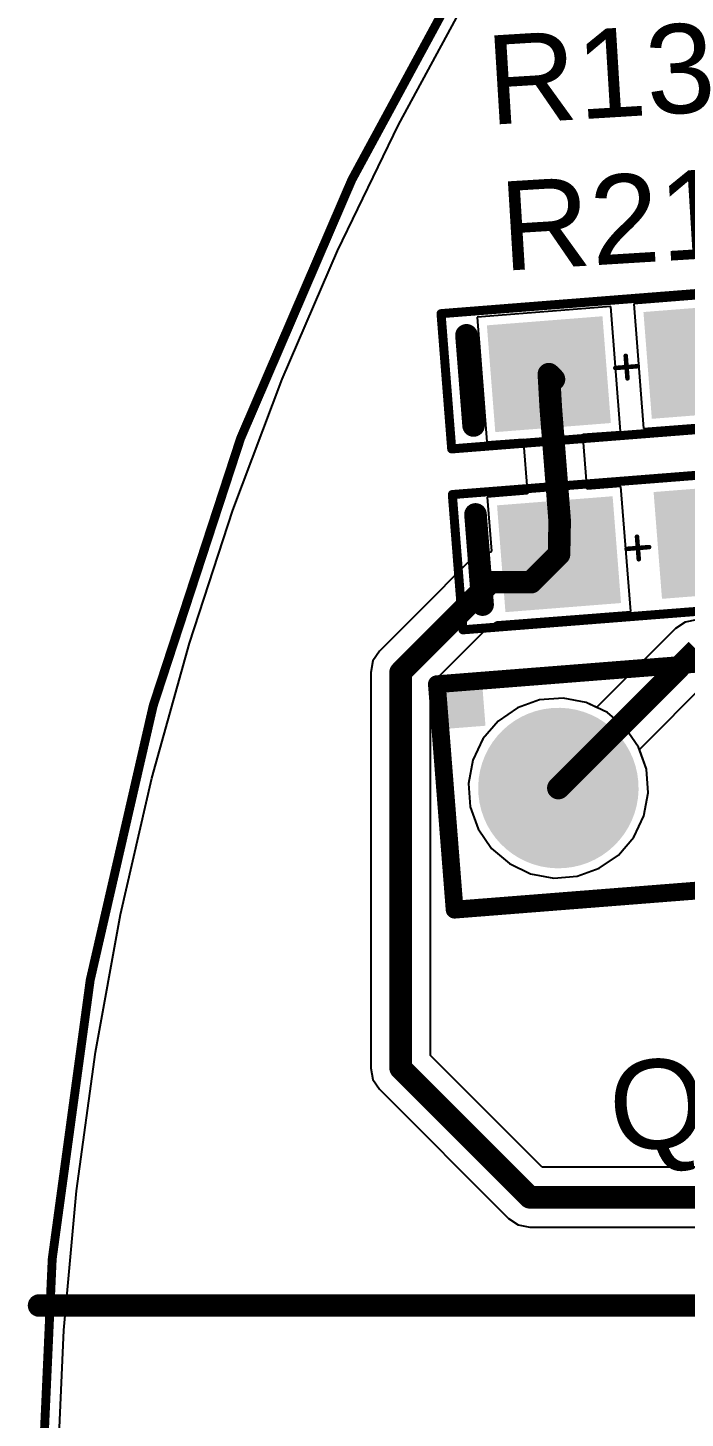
# Model space of a CAD drawing. Header units: millimetres. Extents: x -1.58 to 1.58, y -1.38 to 3.35.
# Drawn here: x -1.58 to -1.289, y 2.095 to 2.71 of the extents above; entities that cross this region are included whole.
import ezdxf

# ---------------------------------------------------------------- set-up
doc = ezdxf.new("R2010")
doc.units = ezdxf.units.MM
doc.header["$MEASUREMENT"] = 0
for name, color, linetype in [('BottomLayer', 5, 'Continuous'), ('BottomSolder', 6, 'Continuous'), ('Mechanical1', 6, 'Continuous'), ('Mechanical15', 56, 'Continuous'), ('MultiLayer', 9, 'Continuous'), ('PadHoleLayer', 156, 'Continuous'), ('TopLayer', 1, 'Continuous'), ('TopOverlay', 2, 'Continuous'), ('TopPaste', 8, 'Continuous'), ('TopSolder', 216, 'Continuous')]:
    doc.layers.add(name, color=color, linetype=linetype)
doc.styles.add('Arial', font='arial.ttf', dxfattribs={"height": 0.2})

# ---------------------------------------------------------------- blocks, each defined once
blk = doc.blocks.new('RESISTOR_0603_37')
at = {"layer": 'TopLayer'}
for points in [[(-0.05618115, -0.02011805), (-0.05618115, 0.01925205), (-0.01287405, 0.01925205), (-0.01287405, -0.02011805)], [(0.01334645, -0.01968505), (0.01334645, 0.01968505), (0.05665355, 0.01968505), (0.05665355, -0.01968505)]]:
    blk.add_hatch(color=1, dxfattribs=at).paths.add_polyline_path(points)
at = {"layer": 'TopPaste'}
for points in [[(-0.05618115, -0.02011805), (-0.05618115, 0.01925205), (-0.01287405, 0.01925205), (-0.01287405, -0.02011805)], [(0.01334645, -0.01968505), (0.01334645, 0.01968505), (0.05665355, 0.01968505), (0.05665355, -0.01968505)]]:
    blk.add_hatch(color=8, dxfattribs=at).paths.add_polyline_path(points)
at = {"layer": 'TopSolder'}
for points in [[(-0.06018115, -0.02411805), (-0.06018115, 0.02325205), (-0.00887405, 0.02325205), (-0.00887405, -0.02411805)], [(0.00934645, -0.02368505), (0.00934645, 0.02368505), (0.06065355, 0.02368505), (0.06065355, -0.02368505)]]:
    blk.add_hatch(color=216, dxfattribs=at).paths.add_polyline_path(points)
at = {"layer": 'Mechanical15', "const_width": 0.004}
for points in [[(-0.08, -0.03), (-0.08, 0.03)], [(0.08, 0.03), (-0.08, 0.03)], [(0.08, -0.03), (0.08, 0.03)], [(0.08, -0.03), (-0.08, -0.03)]]:
    blk.add_lwpolyline(points, dxfattribs=at)
at = {"layer": 'Mechanical15', "const_width": 0.002}
for points in [[(-0.081, 0.03, 1), (-0.079, 0.03, 1)], [(-0.081, 0.03, 1), (-0.079, 0.03, 1)], [(0.079, 0.03, 1), (0.081, 0.03, 1)], [(0.079, 0.03, 1), (0.081, 0.03, 1)], [(-0.081, -0.03, 1), (-0.079, -0.03, 1)], [(-0.081, -0.03, 1), (-0.079, -0.03, 1)], [(0.079, -0.03, 1), (0.081, -0.03, 1)], [(0.079, -0.03, 1), (0.081, -0.03, 1)]]:
    blk.add_lwpolyline(points, format="xyb", close=True, dxfattribs=at)
at = {"layer": 'TopOverlay'}
for points, const_width in [([(-0.0695276, -0.0204331), (-0.0695276, 0.0195669)], 0.01), ([(0.0704724, -0.0204331), (0.0704724, 0.0195669)], 0.01), ([(0.005, 0), (-0.005, 0)], 0.002), ([(0, -0.005), (0, 0.005)], 0.002)]:
    blk.add_lwpolyline(points, dxfattribs=dict(at, const_width=const_width))
for points, const_width in [([(-0.0720276, 0.0195669, 1), (-0.0670276, 0.0195669, 1)], 0.005), ([(0.0679724, 0.0195669, 1), (0.0729724, 0.0195669, 1)], 0.005), ([(-0.0055, 0, 1), (-0.0045, 0, 1)], 0.001), ([(-0.0005, 0.005, 1), (0.0005, 0.005, 1)], 0.001), ([(0.0045, 0, 1), (0.0055, 0, 1)], 0.001), ([(-0.0005, -0.005, 1), (0.0005, -0.005, 1)], 0.001), ([(-0.0720276, -0.0204331, 1), (-0.0670276, -0.0204331, 1)], 0.005), ([(0.0679724, -0.0204331, 1), (0.0729724, -0.0204331, 1)], 0.005)]:
    blk.add_lwpolyline(points, format="xyb", close=True, dxfattribs=dict(at, const_width=const_width))
blk = doc.blocks.new('RESISTOR_0603_45')
at = {"layer": 'TopLayer'}
for points in [[(-0.05618115, -0.02011805), (-0.05618115, 0.01925205), (-0.01287405, 0.01925205), (-0.01287405, -0.02011805)], [(0.01334645, -0.01968505), (0.01334645, 0.01968505), (0.05665355, 0.01968505), (0.05665355, -0.01968505)]]:
    blk.add_hatch(color=1, dxfattribs=at).paths.add_polyline_path(points)
at = {"layer": 'TopPaste'}
for points in [[(-0.05618115, -0.02011805), (-0.05618115, 0.01925205), (-0.01287405, 0.01925205), (-0.01287405, -0.02011805)], [(0.01334645, -0.01968505), (0.01334645, 0.01968505), (0.05665355, 0.01968505), (0.05665355, -0.01968505)]]:
    blk.add_hatch(color=8, dxfattribs=at).paths.add_polyline_path(points)
at = {"layer": 'TopSolder'}
for points in [[(-0.06018115, -0.02411805), (-0.06018115, 0.02325205), (-0.00887405, 0.02325205), (-0.00887405, -0.02411805)], [(0.00934645, -0.02368505), (0.00934645, 0.02368505), (0.06065355, 0.02368505), (0.06065355, -0.02368505)]]:
    blk.add_hatch(color=216, dxfattribs=at).paths.add_polyline_path(points)
at = {"layer": 'Mechanical15', "const_width": 0.004}
for points in [[(-0.08, 0.03), (-0.08, -0.03)], [(-0.08, 0.03), (0.08, 0.03)], [(0.08, 0.03), (0.08, -0.03)], [(-0.08, -0.03), (0.08, -0.03)]]:
    blk.add_lwpolyline(points, dxfattribs=at)
at = {"layer": 'Mechanical15', "const_width": 0.002}
for points in [[(-0.081, 0.03, 1), (-0.079, 0.03, 1)], [(-0.081, 0.03, 1), (-0.079, 0.03, 1)], [(0.079, 0.03, 1), (0.081, 0.03, 1)], [(0.079, 0.03, 1), (0.081, 0.03, 1)], [(-0.081, -0.03, 1), (-0.079, -0.03, 1)], [(-0.081, -0.03, 1), (-0.079, -0.03, 1)], [(0.079, -0.03, 1), (0.081, -0.03, 1)], [(0.079, -0.03, 1), (0.081, -0.03, 1)]]:
    blk.add_lwpolyline(points, format="xyb", close=True, dxfattribs=at)
at = {"layer": 'TopOverlay'}
for points, const_width in [([(-0.0695276, 0.0195669), (-0.0695276, -0.0204331)], 0.01), ([(0.0704724, 0.0195669), (0.0704724, -0.0204331)], 0.01), ([(-0.005, 0), (0.005, 0)], 0.002), ([(0, 0.005), (0, -0.005)], 0.002)]:
    blk.add_lwpolyline(points, dxfattribs=dict(at, const_width=const_width))
for points, const_width in [([(-0.0720276, 0.0195669, 1), (-0.0670276, 0.0195669, 1)], 0.005), ([(0.0679724, 0.0195669, 1), (0.0729724, 0.0195669, 1)], 0.005), ([(-0.0055, 0, 1), (-0.0045, 0, 1)], 0.001), ([(-0.0005, 0.005, 1), (0.0005, 0.005, 1)], 0.001), ([(0.0045, 0, 1), (0.0055, 0, 1)], 0.001), ([(-0.0005, -0.005, 1), (0.0005, -0.005, 1)], 0.001), ([(-0.0720276, -0.0204331, 1), (-0.0670276, -0.0204331, 1)], 0.005), ([(0.0679724, -0.0204331, 1), (0.0729724, -0.0204331, 1)], 0.005)]:
    blk.add_lwpolyline(points, format="xyb", close=True, dxfattribs=dict(at, const_width=const_width))
blk = doc.blocks.new('SFH_4550_79')
at = {"layer": 'BottomLayer'}
h = blk.add_hatch(color=5, dxfattribs=at)
edge = h.paths.add_edge_path()
edge.add_arc((-0.1, 0), 0.031496, 0, 360)
h = blk.add_hatch(color=5, dxfattribs=at)
edge = h.paths.add_edge_path()
edge.add_arc((0, 0), 0.031496, 0, 360)
at = {"layer": 'BottomSolder'}
h = blk.add_hatch(color=6, dxfattribs=at)
edge = h.paths.add_edge_path()
edge.add_arc((-0.1, 0), 0.035496, 0, 360)
h = blk.add_hatch(color=6, dxfattribs=at)
edge = h.paths.add_edge_path()
edge.add_arc((0, 0), 0.035496, 0, 360)
at = {"layer": 'MultiLayer'}
h = blk.add_hatch(color=9, dxfattribs=at)
edge = h.paths.add_edge_path()
edge.add_arc((-0.1, 0), 0.031496, 0, 360)
h = blk.add_hatch(color=9, dxfattribs=at)
edge = h.paths.add_edge_path()
edge.add_arc((0, 0), 0.031496, 0, 360)
at = {"layer": 'PadHoleLayer'}
h = blk.add_hatch(color=156, dxfattribs=at)
edge = h.paths.add_edge_path()
edge.add_arc((-0.1, 0), 0.019685, 0, 360)
h = blk.add_hatch(color=156, dxfattribs=at)
edge = h.paths.add_edge_path()
edge.add_arc((0, 0), 0.019685, 0, 360)
at = {"layer": 'TopLayer'}
h = blk.add_hatch(color=1, dxfattribs=at)
edge = h.paths.add_edge_path()
edge.add_arc((-0.1, 0), 0.031496, 0, 360)
h = blk.add_hatch(color=1, dxfattribs=at)
edge = h.paths.add_edge_path()
edge.add_arc((0, 0), 0.031496, 0, 360)
at = {"layer": 'TopOverlay'}
blk.add_hatch(color=2, dxfattribs=at).paths.add_polyline_path([(-0.15, 0.0300001), (-0.13, 0.0300001), (-0.13, 0.0500001), (-0.15, 0.0500001)])
at = {"layer": 'TopSolder'}
h = blk.add_hatch(color=216, dxfattribs=at)
edge = h.paths.add_edge_path()
edge.add_arc((-0.1, 0), 0.035496, 0, 360)
h = blk.add_hatch(color=216, dxfattribs=at)
edge = h.paths.add_edge_path()
edge.add_arc((0, 0), 0.035496, 0, 360)
at = {"layer": 'TopOverlay', "const_width": 0.007874}
for points in [[(-0.1499999, 0.05), (-0.1500001, -0.0500001)], [(-0.1499999, 0.05), (0.05, 0.05)], [(0.05, 0.05), (0.05, -0.05)], [(-0.1500001, -0.0500001), (0.05, -0.05)]]:
    blk.add_lwpolyline(points, dxfattribs=at)
at = {"layer": 'TopOverlay', "const_width": 0.003937}
for points in [[(-0.1519684, 0.05, 1), (-0.1480314, 0.05, 1)], [(-0.1519684, 0.05, 1), (-0.1480314, 0.05, 1)], [(0.0480315, 0.05, 1), (0.0519685, 0.05, 1)], [(0.0480315, 0.05, 1), (0.0519685, 0.05, 1)], [(-0.1519686, -0.0500001, 1), (-0.1480316, -0.0500001, 1)], [(-0.1519686, -0.0500001, 1), (-0.1480316, -0.0500001, 1)], [(0.0480315, -0.05, 1), (0.0519685, -0.05, 1)], [(0.0480315, -0.05, 1), (0.0519685, -0.05, 1)]]:
    blk.add_lwpolyline(points, format="xyb", close=True, dxfattribs=at)

msp = doc.modelspace()

# ---------------------------------------------------------------- linework, layer by layer
at = {"layer": 'BottomLayer'}
for p, q in [((-1.4158674, 2.6671446), (-1.3863643, 2.7215526)), ((-1.4428832, 2.6114611), (-1.4158674, 2.6671446)), ((-1.4673568, 2.5546147), (-1.4428832, 2.6114611)), ((-1.4892389, 2.4967204), (-1.4673568, 2.5546147)), ((-1.5084836, 2.4378986), (-1.4892389, 2.4967204)), ((-1.5250534, 2.3782661), (-1.5084836, 2.4378986)), ((-1.3534666, 2.4128001), (-1.3632696, 2.4093286)), ((-1.3430992, 2.413616), (-1.3534666, 2.4128001)), ((-1.3328738, 2.4117208), (-1.3430992, 2.413616)), ((-1.3234874, 2.4072438), (-1.3328738, 2.4117208)), ((-1.3632696, 2.4093286), (-1.3718401, 2.4034384)), ((-1.3155795, 2.4004898), (-1.3234874, 2.4072438)), ((-1.3718401, 2.4034384), (-1.3785941, 2.3955305)), ((-1.3096893, 2.3919193), (-1.3155795, 2.4004898)), ((-1.3785941, 2.3955305), (-1.3830711, 2.3861441)), ((-1.3062178, 2.3821163), (-1.3096893, 2.3919193)), ((-1.3830711, 2.3861441), (-1.3849663, 2.3759187)), ((-1.3054019, 2.3717489), (-1.3062178, 2.3821163)), ((-1.5389134, 2.3179457), (-1.5250534, 2.3782661)), ((-1.3849663, 2.3759187), (-1.3841504, 2.3655513)), ((-1.3072971, 2.3615235), (-1.3054019, 2.3717489)), ((-1.3841504, 2.3655513), (-1.3806789, 2.3557483)), ((-1.3117741, 2.3521371), (-1.3072971, 2.3615235)), ((-1.3806789, 2.3557483), (-1.3747887, 2.3471778)), ((-1.3185281, 2.3442292), (-1.3117741, 2.3521371)), ((-1.3747887, 2.3471778), (-1.3668808, 2.3404238)), ((-1.3270986, 2.338339), (-1.3185281, 2.3442292)), ((-1.3668808, 2.3404238), (-1.3574944, 2.3359468)), ((-1.3369016, 2.3348675), (-1.3270986, 2.338339)), ((-1.3574944, 2.3359468), (-1.347269, 2.3340516)), ((-1.347269, 2.3340516), (-1.3369016, 2.3348675)), ((-1.5500354, 2.2570625), (-1.5389134, 2.3179457)), ((-1.5583967, 2.1957393), (-1.5500354, 2.2570625)), ((-1.5639805, 2.1340984), (-1.5583967, 2.1957393)), ((-1.5667753, 2.0722717), (-1.5639805, 2.1340984))]:
    msp.add_line(p, q, dxfattribs=at)
at = {"layer": 'Mechanical1', "const_width": 0.003937}
msp.add_lwpolyline([(-1.5748031, 2.0413259, -0.1826758136817309), (-1.2303149, 2.952756)], format="xyb", dxfattribs=at)
at = {"layer": 'Mechanical15', "const_width": 0.01}
msp.add_lwpolyline([(-1.575, 2.145), (-0.925, 2.145)], dxfattribs=at)
at = {"layer": 'Mechanical15', "const_width": 0.005}
msp.add_lwpolyline([(-1.5775, 2.145, 1), (-1.5725, 2.145, 1)], format="xyb", close=True, dxfattribs=at)
at = {"layer": 'TopLayer'}
for p, q in [((-1.4158674, 2.6671446), (-1.3863643, 2.7215526)), ((-1.4428832, 2.6114611), (-1.4158674, 2.6671446)), ((-1.4673568, 2.5546147), (-1.4428832, 2.6114611)), ((-1.2683489, 2.5914421), (-1.3118421, 2.5880192)), ((-1.3219973, 2.5867855), (-1.3811214, 2.5821324)), ((-1.317653, 2.5315862), (-1.3219973, 2.5867855)), ((-1.3118421, 2.5880192), (-1.3074978, 2.5328199)), ((-1.3811214, 2.5821324), (-1.3767771, 2.5269331)), ((-1.4892389, 2.4967204), (-1.4673568, 2.5546147)), ((-1.3074978, 2.5328199), (-1.2483737, 2.537473)), ((-1.3767771, 2.5269331), (-1.3607531, 2.5281942)), ((-1.3607531, 2.5281942), (-1.3588433, 2.5039265)), ((-1.3343255, 2.5302741), (-1.317653, 2.5315862)), ((-1.3324157, 2.5060064), (-1.3343255, 2.5302741)), ((-1.3588433, 2.5039265), (-1.3766263, 2.502527)), ((-1.3766263, 2.502527), (-1.3747389, 2.4785459)), ((-1.3175022, 2.5071801), (-1.3324157, 2.5060064)), ((-1.3131579, 2.4519808), (-1.3175022, 2.5071801)), ((-1.5084836, 2.4378986), (-1.4892389, 2.4967204)), ((-1.3751086, 2.4781461), (-1.3801808, 2.4771372)), ((-1.3747389, 2.4785459), (-1.3751086, 2.4781461)), ((-1.384481, 2.4742639), (-1.406327, 2.4524179)), ((-1.3801808, 2.4771372), (-1.384481, 2.4742639)), ((-1.4063273, 2.4524177), (-1.4243725, 2.4343725)), ((-1.406327, 2.4524179), (-1.4063273, 2.4524177)), ((-1.376301, 2.4449539), (-1.3722819, 2.4473275)), ((-1.3722819, 2.4473276), (-1.3722818, 2.4473277)), ((-1.3722819, 2.4473275), (-1.3722819, 2.4473276)), ((-1.3722818, 2.4473277), (-1.3131579, 2.4519808)), ((-1.2890902, 2.4472458), (-1.2933904, 2.4443725)), ((-1.2840179, 2.4482547), (-1.2890902, 2.4472458)), ((-1.3875822, 2.4336727), (-1.376301, 2.4449539)), ((-1.2933904, 2.4443725), (-1.3282483, 2.4095146)), ((-1.5250534, 2.3782661), (-1.5084836, 2.4378986)), ((-1.4272457, 2.4300724), (-1.4282547, 2.425)), ((-1.4243725, 2.4343725), (-1.4272457, 2.4300724)), ((-1.4017453, 2.4195097), (-1.3875825, 2.4336725)), ((-1.3875825, 2.4336725), (-1.3875822, 2.4336727)), ((-1.4282547, 2.425), (-1.4282547, 2.25)), ((-1.4017453, 2.2554903), (-1.4017453, 2.4195097)), ((-1.30934, 2.3909329), (-1.2785276, 2.4217453)), ((-1.3534666, 2.4128001), (-1.3632696, 2.4093286)), ((-1.3430992, 2.413616), (-1.3534666, 2.4128001)), ((-1.3328738, 2.4117208), (-1.3430992, 2.413616)), ((-1.3282483, 2.4095146), (-1.3328738, 2.4117208)), ((-1.3632696, 2.4093286), (-1.3718401, 2.4034384)), ((-1.3718401, 2.4034384), (-1.3785941, 2.3955305)), ((-1.3785941, 2.3955305), (-1.3830711, 2.3861441)), ((-1.3830711, 2.3861441), (-1.3849663, 2.3759187)), ((-1.3062178, 2.3821163), (-1.30934, 2.3909329)), ((-1.3054019, 2.3717489), (-1.3062178, 2.3821163)), ((-1.5389134, 2.3179457), (-1.5250534, 2.3782661)), ((-1.3849663, 2.3759187), (-1.3841504, 2.3655513)), ((-1.3072971, 2.3615235), (-1.3054019, 2.3717489)), ((-1.3841504, 2.3655513), (-1.3806789, 2.3557483)), ((-1.3117741, 2.3521371), (-1.3072971, 2.3615235)), ((-1.3806789, 2.3557483), (-1.3747887, 2.3471778)), ((-1.3185281, 2.3442292), (-1.3117741, 2.3521371)), ((-1.3747887, 2.3471778), (-1.3668808, 2.3404238)), ((-1.3270986, 2.338339), (-1.3185281, 2.3442292)), ((-1.3668808, 2.3404238), (-1.3574944, 2.3359468)), ((-1.3369016, 2.3348675), (-1.3270986, 2.338339)), ((-1.3574944, 2.3359468), (-1.347269, 2.3340516)), ((-1.347269, 2.3340516), (-1.3369016, 2.3348675)), ((-1.5500354, 2.2570625), (-1.5389134, 2.3179457)), ((-1.5583967, 2.1957393), (-1.5500354, 2.2570625)), ((-1.3523782, 2.2061232), (-1.4017453, 2.2554903)), ((-1.4282547, 2.25), (-1.4272457, 2.2449276)), ((-1.4272457, 2.2449276), (-1.4243725, 2.2406275)), ((-1.4243725, 2.2406275), (-1.367241, 2.183496)), ((-1.2264459, 2.2061232), (-1.3523782, 2.2061232)), ((-1.5639805, 2.1340984), (-1.5583967, 2.1957393)), ((-1.367241, 2.183496), (-1.3629409, 2.1806228)), ((-1.3629409, 2.1806228), (-1.3578685, 2.1796138)), ((-1.3578685, 2.1796138), (-1.2206766, 2.1796138)), ((-1.5667753, 2.0722717), (-1.5639805, 2.1340984))]:
    msp.add_line(p, q, dxfattribs=at)
at = {"layer": 'TopLayer', "const_width": 0.01}
for points in [[(-1.3493872, 2.5568593), (-1.3485593, 2.542194)], [(-1.3493872, 2.5568593), (-1.3471396, 2.5546117)], [(-1.3485593, 2.542194), (-1.3446095, 2.4920065)], [(-1.3448921, 2.4772539), (-1.3446095, 2.4920065)], [(-1.3572546, 2.4648914), (-1.3448921, 2.4772539)], [(-1.3969547, 2.4430452), (-1.3751085, 2.4648914)], [(-1.3751085, 2.4648914), (-1.3572546, 2.4648914)], [(-1.415, 2.425), (-1.3969548, 2.4430452)], [(-1.3969548, 2.4430452), (-1.3969547, 2.4430452)], [(-1.3451841, 2.3738338), (-1.2840179, 2.435)], [(-1.415, 2.25), (-1.415, 2.425)], [(-1.415, 2.25), (-1.3578685, 2.1928685)], [(-1.3578685, 2.1928685), (-1.1998729, 2.1928685)]]:
    msp.add_lwpolyline(points, dxfattribs=at)
at = {"layer": 'TopLayer', "const_width": 0.005}
for points in [[(-1.3518872, 2.5568593, 1), (-1.3468872, 2.5568593, 1)], [(-1.3518872, 2.5568593, 1), (-1.3468872, 2.5568593, 1)], [(-1.3496396, 2.5546117, 1), (-1.3446396, 2.5546117, 1)], [(-1.3510593, 2.542194, 1), (-1.3460593, 2.542194, 1)], [(-1.3510593, 2.542194, 1), (-1.3460593, 2.542194, 1)], [(-1.3471095, 2.4920065, 1), (-1.3421095, 2.4920065, 1)], [(-1.3471095, 2.4920065, 1), (-1.3421095, 2.4920065, 1)], [(-1.3473921, 2.4772539, 1), (-1.3423921, 2.4772539, 1)], [(-1.3473921, 2.4772539, 1), (-1.3423921, 2.4772539, 1)], [(-1.3776085, 2.4648914, 1), (-1.3726085, 2.4648914, 1)], [(-1.3776085, 2.4648914, 1), (-1.3726085, 2.4648914, 1)], [(-1.3597546, 2.4648914, 1), (-1.3547546, 2.4648914, 1)], [(-1.3597546, 2.4648914, 1), (-1.3547546, 2.4648914, 1)], [(-1.3994548, 2.4430452, 1), (-1.3944548, 2.4430452, 1)], [(-1.3994548, 2.4430452, 1), (-1.3944548, 2.4430452, 1)], [(-1.3994547, 2.4430452, 1), (-1.3944547, 2.4430452, 1)], [(-1.3994547, 2.4430452, 1), (-1.3944547, 2.4430452, 1)], [(-1.4175, 2.425, 1), (-1.4125, 2.425, 1)], [(-1.4175, 2.425, 1), (-1.4125, 2.425, 1)], [(-1.3476841, 2.3738338, 1), (-1.3426841, 2.3738338, 1)], [(-1.4175, 2.25, 1), (-1.4125, 2.25, 1)], [(-1.4175, 2.25, 1), (-1.4125, 2.25, 1)], [(-1.3603685, 2.1928685, 1), (-1.3553685, 2.1928685, 1)], [(-1.3603685, 2.1928685, 1), (-1.3553685, 2.1928685, 1)]]:
    msp.add_lwpolyline(points, format="xyb", close=True, dxfattribs=at)

# ---------------------------------------------------------------- block references
for name, p, rotation in [('RESISTOR_0603_45', (-1.315, 2.56), 4.5), ('RESISTOR_0603_37', (-1.31, 2.48), 184.5), ('SFH_4550_79', (-1.2454924, 2.3816797), 4.5)]:
    msp.add_blockref(name, p, dxfattribs=dict(rotation=rotation))

# ---------------------------------------------------------------- texts
at = {"layer": 'TopOverlay', "style": 'Arial'}
for s, rotation, p in [('R13', 3.5, (-1.3756179, 2.6671171)), ('R21', 3.5, (-1.3696299, 2.6025548)), ('Q2', 4.5, (-1.3211527, 2.2128087))]:
    msp.add_text(s, height=0.0393701, rotation=rotation, dxfattribs=at).set_placement(p)

doc.saveas('drawing.dxf')
